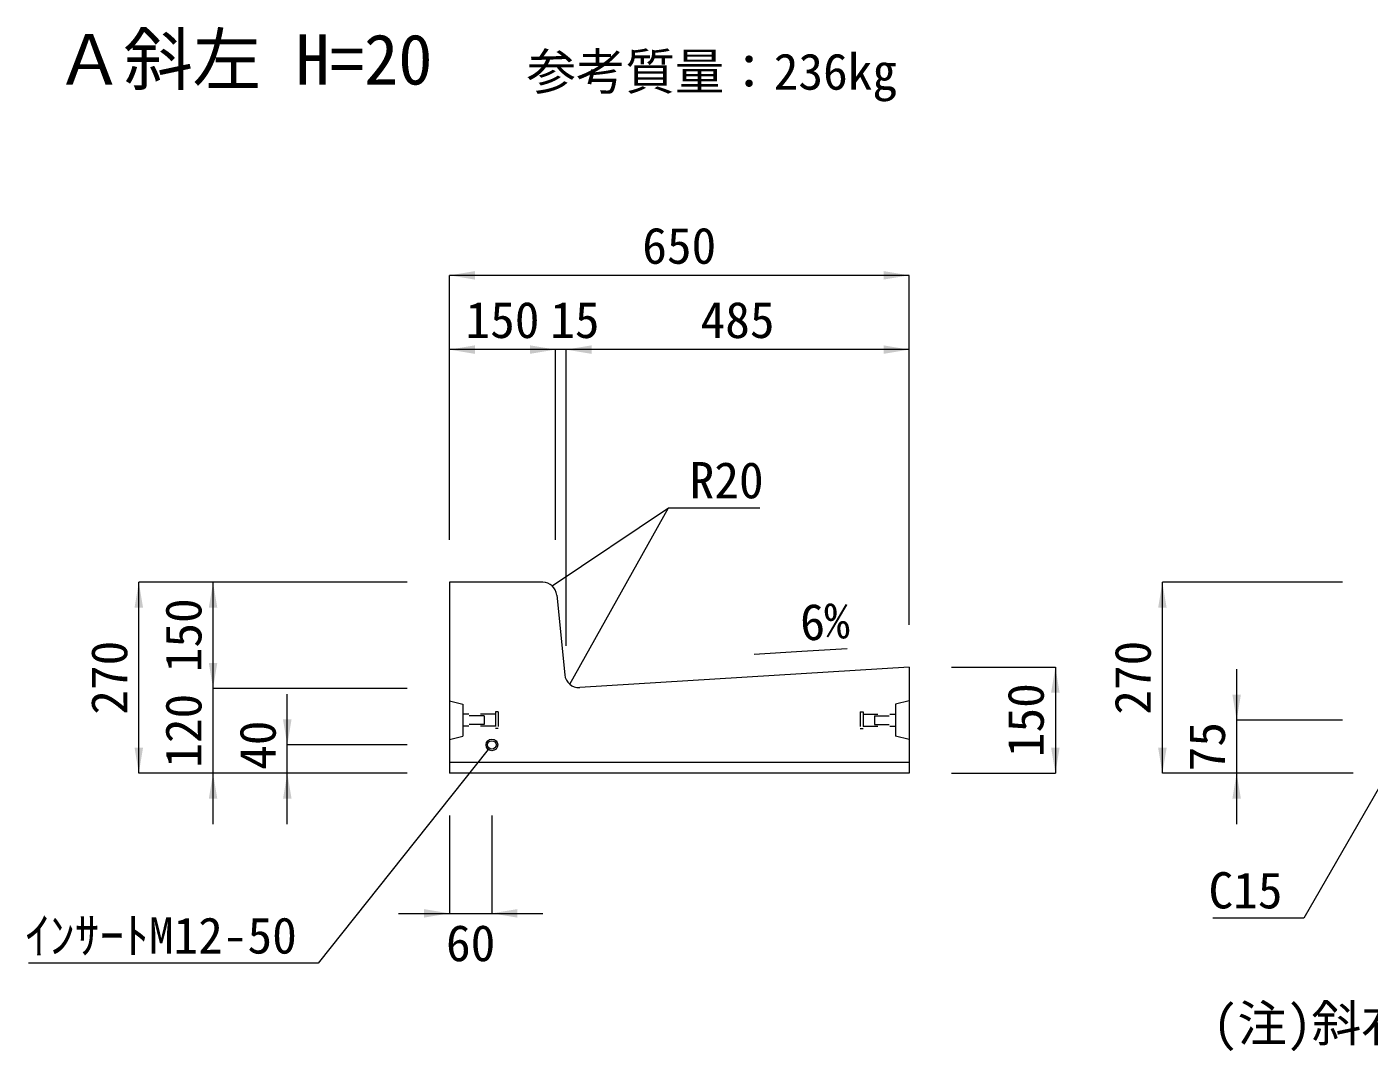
# Model space of a CAD drawing. Units: millimetres at full size. Extents: x 15766 to 83153, y 33859 to 66135.
# Drawn here: x 60886 to 62784, y 56275 to 57724 of the extents above; entities that cross this region are included whole.
import ezdxf
from ezdxf.enums import TextEntityAlignment as Align

# ---------------------------------------------------------------- set-up
doc = ezdxf.new("R2010")
doc.units = ezdxf.units.MM
doc.header["$LTSCALE"] = 28
doc.linetypes.add('USER2', pattern=[1.35, 0.75, -0.6])
for name, color, linetype, lineweight in [('インサート', 3, 'USER2', 5), ('寸法線', 7, 'Continuous', 13), ('引出線', 4, 'Continuous', 13), ('文字', 7, 'Continuous', 13), ('本体', 2, 'Continuous', 13)]:
    doc.layers.add(name, color=color, linetype=linetype, lineweight=lineweight)
doc.styles.add('ＭＳ ゴシック', font='')
doc.styles.get('ＭＳ ゴシック').set_extended_font_data('MS Gothic')

# ---------------------------------------------------------------- blocks, each defined once
blk = doc.blocks.new('filled_arrow')
at = {"color": 0, "linetype": 'Continuous', "lineweight": -2}
blk.add_solid([(7.5, 1.25), (0, 0), (7.5, -1.25)], dxfattribs=at)

msp = doc.modelspace()

# ---------------------------------------------------------------- hatches: boundary and pattern name
at = {"layer": '引出線'}
msp.add_hatch(color=256, dxfattribs=at).paths.add_polyline_path([(61628.76, 56932.96), (61629.87, 56933.46), (61629.64, 56933.79)])

# ---------------------------------------------------------------- linework, layer by layer
at = {"layer": 'インサート'}
for p, q in [((61548.44, 56751.38), (61502.44, 56751.38)), ((61502.44, 56751.38), (61502.44, 56734.88)), ((61532.44, 56749.13), (61502.44, 56749.13)), ((61532.44, 56749.13), (61532.44, 56737.13)), ((61552.44, 56755.13), (61548.44, 56755.13)), ((61548.44, 56755.13), (61548.44, 56731.13)), ((61552.44, 56755.13), (61552.44, 56731.13)), ((62064.44, 56755.13), (62068.44, 56755.13)), ((62064.44, 56755.13), (62064.44, 56731.13)), ((62068.44, 56755.13), (62068.44, 56731.13)), ((62068.44, 56751.38), (62114.44, 56751.38)), ((62084.44, 56749.13), (62114.44, 56749.13)), ((62084.44, 56749.13), (62084.44, 56737.13)), ((62114.44, 56751.38), (62114.44, 56734.88)), ((61532.44, 56737.13), (61502.44, 56737.13)), ((61548.44, 56734.88), (61502.44, 56734.88)), ((61552.44, 56731.13), (61548.44, 56731.13)), ((62064.44, 56731.13), (62068.44, 56731.13)), ((62068.44, 56734.88), (62114.44, 56734.88)), ((62084.44, 56737.13), (62114.44, 56737.13))]:
    msp.add_line(p, q, dxfattribs=at)
at = {"layer": 'インサート', "linetype": 'Continuous'}
for radius in [8.25, 6]:
    msp.add_circle((61543.44, 56708.13), radius, dxfattribs=at)
at = {"layer": '寸法線'}
for p, q in [((62133.44, 57372.12), (61483.44, 57372.12)), ((61483.44, 56998.13), (61483.44, 57372.12)), ((62133.44, 56878.13), (62133.44, 57372.12)), ((61633.44, 57267.12), (61483.44, 57267.12)), ((61483.44, 56998.13), (61483.44, 57267.12)), ((61720.44, 57267.12), (61561.44, 57267.12)), ((61633.44, 56998.13), (61633.44, 57267.12)), ((61633.44, 56998.13), (61633.44, 57267.12)), ((62133.44, 57267.12), (61648.44, 57267.12)), ((61648.44, 56848.13), (61648.44, 57267.12)), ((61648.44, 56848.13), (61648.44, 57267.12)), ((62133.44, 56878.13), (62133.44, 57267.12)), ((61044.07, 56668.13), (61044.07, 56938.13)), ((61423.44, 56938.13), (61044.07, 56938.13)), ((61149.07, 56788.13), (61149.07, 56938.13)), ((61423.44, 56938.13), (61149.07, 56938.13)), ((62491.79, 56668.13), (62491.79, 56938.13)), ((62746.74, 56938.13), (62491.79, 56938.13)), ((61149.07, 56596.13), (61149.07, 56860.13)), ((62193.44, 56818.13), (62340.41, 56818.13)), ((62340.41, 56818.13), (62340.41, 56668.13)), ((62596.79, 56815.13), (62596.79, 56596.13)), ((61423.44, 56788.13), (61149.07, 56788.13)), ((61423.44, 56788.13), (61149.07, 56788.13)), ((61254.07, 56596.13), (61254.07, 56780.13)), ((62746.74, 56743.13), (62596.79, 56743.13)), ((61423.44, 56708.13), (61254.07, 56708.13)), ((61423.44, 56668.13), (61044.07, 56668.13)), ((61423.44, 56668.13), (61149.07, 56668.13)), ((61423.44, 56668.13), (61254.07, 56668.13)), ((62193.44, 56668.13), (62340.41, 56668.13)), ((62761.74, 56668.13), (62491.79, 56668.13)), ((62761.74, 56668.13), (62596.79, 56668.13)), ((61483.44, 56608.13), (61483.44, 56469.93)), ((61543.44, 56608.13), (61543.44, 56469.93)), ((61411.44, 56469.93), (61615.44, 56469.93))]:
    msp.add_line(p, q, dxfattribs=at)
at = {"layer": '引出線'}
msp.add_line((61628.76, 56932.96), (61793.17, 57043.32), dxfattribs=at)
for points in [[(61653.47, 56794.04), (61793.17, 57043.32), (61922.4, 57043.32)], [(61914.35, 56836.49), (61981.8, 56840.66), (62045.82, 56844.62)], [(61538.3, 56701.68), (61297.56, 56399.53), (60887.91, 56399.53)], [(62814.24, 56675.63), (62691.7, 56463.37), (62563.29, 56463.37)]]:
    msp.add_lwpolyline(points, dxfattribs=at)
msp.add_lwpolyline([(61628.76, 56932.96), (61629.87, 56933.46), (61629.64, 56933.79)], close=True, dxfattribs=at)
at = {"layer": '本体'}
for p, q in [((61483.44, 56938.13), (61483.44, 56668.13)), ((61615.34, 56938.13), (61483.44, 56938.13)), ((61635.24, 56920.12), (61646.52, 56807.29)), ((62133.44, 56818.13), (61667.66, 56789.32)), ((62133.44, 56818.13), (62133.44, 56668.13)), ((62133.44, 56668.13), (61483.44, 56668.13))]:
    msp.add_line(p, q, dxfattribs=at)
at = {"layer": '本体', "lineweight": 9}
for p, q in [((61483.44, 56770.63), (61502.44, 56765.63)), ((62133.44, 56770.63), (62114.44, 56765.63)), ((61502.44, 56765.63), (61502.44, 56720.63)), ((62114.44, 56765.63), (62114.44, 56720.63)), ((61483.44, 56715.63), (61502.44, 56720.63)), ((62133.44, 56715.63), (62114.44, 56720.63))]:
    msp.add_line(p, q, dxfattribs=at)
at = {"layer": '本体', "lineweight": 5}
msp.add_line((62133.44, 56683.13), (61483.44, 56683.13), dxfattribs=at)
at = {"layer": '本体'}
for centre, start, end in [((61615.34, 56918.13), 5.71059, 90), ((61666.42, 56809.28), 185.71059, 273.53956)]:
    msp.add_arc(centre, 20, start, end, dxfattribs=at)

# ---------------------------------------------------------------- block references
at = {"layer": '寸法線', "xscale": 4.8, "yscale": 4.8}
for p in [(61483.44, 57372.12), (61483.44, 57267.12), (61648.44, 57267.12), (61648.44, 57267.12), (61543.44, 56469.93)]:
    msp.add_blockref('filled_arrow', p, dxfattribs=at)
for p, rotation in [((62133.44, 57372.12), 180), ((61633.44, 57267.12), 180), ((61633.44, 57267.12), 180), ((62133.44, 57267.12), 180), ((61044.07, 56938.13), 270), ((61149.07, 56938.13), 270), ((62491.79, 56938.13), 270), ((61149.07, 56788.13), 90), ((61149.07, 56788.13), 90), ((62340.41, 56818.13), 270), ((62596.79, 56743.13), 90), ((61254.07, 56708.13), 90), ((61044.07, 56668.13), 90), ((62340.41, 56668.13), 90), ((62491.79, 56668.13), 90), ((61149.07, 56668.13), 270), ((61254.07, 56668.13), 270), ((62596.79, 56668.13), 270), ((61483.44, 56469.93), 180)]:
    msp.add_blockref('filled_arrow', p, dxfattribs=dict(at, rotation=rotation))
at = {"layer": '引出線'}
for p, xscale, yscale, rotation in [((61914.35, 56836.49), 0.133, 0.133, 3.5), ((61653.47, 56794.04), 0.16, 0.16, 60.7), ((61538.3, 56701.68), 0.16, 0.16, 231.5)]:
    msp.add_blockref('filled_arrow', p, dxfattribs=dict(at, xscale=xscale, yscale=yscale, rotation=rotation))

# ---------------------------------------------------------------- texts
at = {"layer": '寸法線', "style": 'ＭＳ ゴシック'}
for s, p in [('650', (61808.44, 57414.12)), ('150', (61558.44, 57309.12)), ('15', (61660.83, 57309.12)), ('485', (61890.94, 57309.12)), ('60', (61513.44, 56427.93))]:
    msp.add_text(s, height=51.27, dxfattribs=at).set_placement(p, align=Align.MIDDLE_CENTER)
for s, p in [('150', (61107.07, 56863.13)), ('270', (61002.07, 56803.13)), ('270', (62449.79, 56803.13)), ('150', (62298.41, 56743.13)), ('120', (61107.07, 56728.13)), ('40', (61212.07, 56707.72)), ('75', (62554.79, 56705.63))]:
    msp.add_text(s, height=51.27, rotation=90, dxfattribs=at).set_placement(p, align=Align.MIDDLE_CENTER)
at = {"layer": '引出線', "style": 'ＭＳ ゴシック'}
msp.add_text('R20', height=51.27, dxfattribs=at).set_placement((61823.17, 57108.12), align=Align.TOP_LEFT)
msp.add_text('6%', height=51.27, rotation=3.54, dxfattribs=at).set_placement((61977.73, 56906.43), align=Align.TOP_LEFT)
for s, p in [('C15', (62661.7, 56528.17)), ('ｲﾝｻｰﾄM12-50', (61267.56, 56464.33))]:
    msp.add_text(s, height=51.27, dxfattribs=at).set_placement(p, align=Align.TOP_RIGHT)
at = {"layer": '文字', "style": 'ＭＳ ゴシック'}
for s, height, p in [('Ａ斜左 H=20', 71.21, (60925.86, 57713.13)), ('参考質量：236kg', 51.27, (61592.47, 57685.93)), ('(注)斜右は斜左と左右対称(目地キーパーは右側) ', 51.27, (62563.23, 56340.05))]:
    msp.add_text(s, height=height, dxfattribs=at).set_placement(p, align=Align.TOP_LEFT)

doc.saveas('drawing.dxf')
